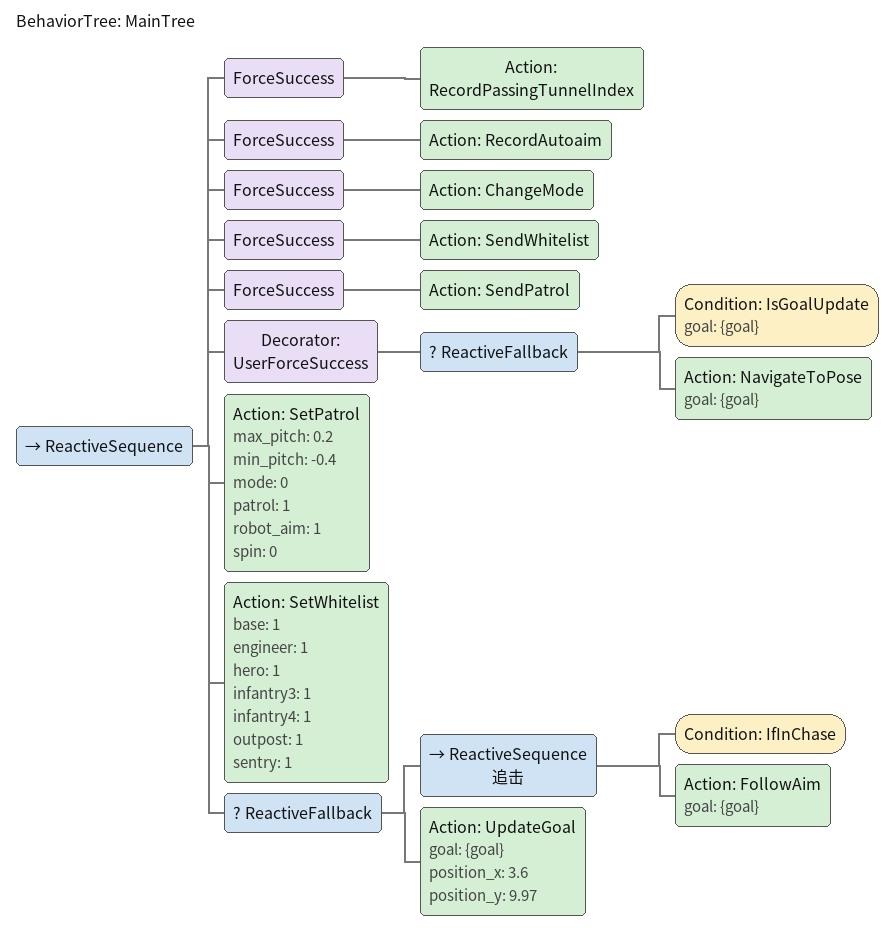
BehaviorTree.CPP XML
<?xml version="1.0"?>
<root main_tree_to_execute="MainTree">
    <BehaviorTree ID="MainTree">
        <ReactiveSequence>
            <ForceSuccess>
                <Action ID="RecordPassingTunnelIndex"/>
            </ForceSuccess>
            <ForceSuccess>
                <Action ID="RecordAutoaim"/>
            </ForceSuccess>
            <ForceSuccess>
                <Action ID="ChangeMode"/>
            </ForceSuccess>
            <ForceSuccess>
                <Action ID="SendWhitelist"/>
            </ForceSuccess>
            <ForceSuccess>
                <Action ID="SendPatrol"/>
            </ForceSuccess>
            <Decorator ID="UserForceSuccess">
                <ReactiveFallback>
                    <Condition ID="IsGoalUpdate" goal="{goal}"/>
                    <Action ID="NavigateToPose" goal="{goal}"/>
                </ReactiveFallback>
            </Decorator>
            <Action ID="SetPatrol" max_pitch="0.2" min_pitch="-0.4" mode="0" patrol="1" robot_aim="1" spin="0"/>
            <Action ID="SetWhitelist" base="1" engineer="1" hero="1" infantry3="1" infantry4="1" outpost="1" sentry="1"/>
            <ReactiveFallback>
                <ReactiveSequence name="追击">
                    <Condition ID="IfInChase"/>
                    <Action ID="FollowAim" goal="{goal}"/>
                </ReactiveSequence>
                <Action ID="UpdateGoal" goal="{goal}" position_x="3.6" position_y="9.97"/>
            </ReactiveFallback>
        </ReactiveSequence>
    </BehaviorTree>
</root>
